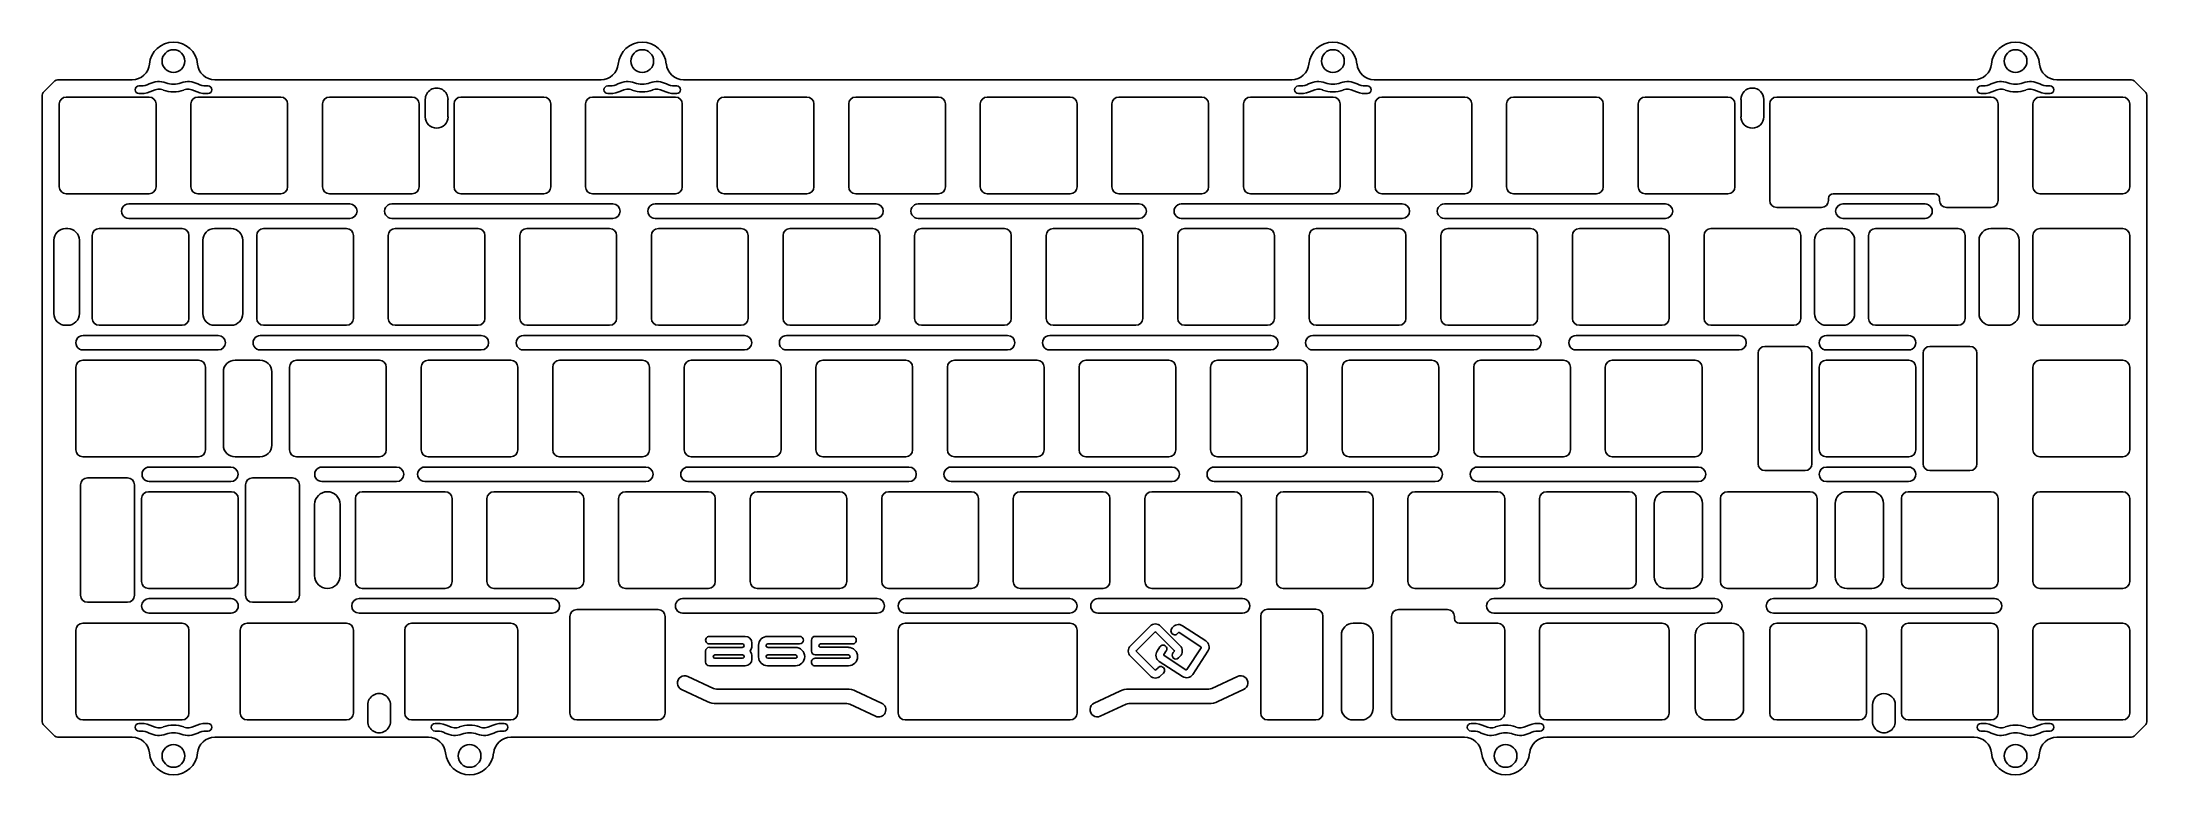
# Model space of a CAD drawing. Extents: x -152 to 152, y -53 to 53.
import ezdxf

# ---------------------------------------------------------------- set-up
doc = ezdxf.new("R2010")
doc.units = 0
doc.header["$MEASUREMENT"] = 0
doc.linetypes.add('solid', pattern=[0])
doc.layers.get('0').update_dxf_attribs({"color": 1, "linetype": 'solid'})

msp = doc.modelspace()

# ---------------------------------------------------------------- linework, layer by layer
at = {"color": 2, "linetype": 'solid'}
for p, q in [((-152.08, 45.89), (-150.67, 47.31)), ((-149.96, 47.6), (-139.32, 47.6)), ((-138.35, 46.7), (-138.04, 46.7)), ((-128.35, 46.7), (-128.66, 46.7)), ((-127.38, 47.6), (-71.45, 47.6)), ((-70.48, 46.7), (-70.16, 46.7)), ((-60.48, 46.7), (-60.79, 46.7)), ((-59.5, 47.6), (28.55, 47.6)), ((29.52, 46.7), (29.84, 46.7)), ((39.52, 46.7), (39.21, 46.7)), ((40.5, 47.6), (127.38, 47.6)), ((128.35, 46.7), (128.66, 46.7)), ((138.35, 46.7), (138.04, 46.7)), ((139.32, 47.6), (149.96, 47.6)), ((150.67, 47.31), (152.08, 45.89)), ((-152.38, 45.19), (-152.38, -45.19)), ((-149.88, 44.1), (-149.88, 32.1)), ((-148.88, 45.1), (-136.88, 45.1)), ((-138.04, 45.6), (-138.35, 45.6)), ((-135.88, 44.1), (-135.88, 32.1)), ((-130.83, 44.1), (-130.83, 32.1)), ((-129.83, 45.1), (-117.83, 45.1)), ((-128.66, 45.6), (-128.35, 45.6)), ((-116.83, 44.1), (-116.83, 32.1)), ((-111.78, 44.1), (-111.78, 32.1)), ((-110.78, 45.1), (-98.78, 45.1)), ((-97.78, 44.1), (-97.78, 32.1)), ((-96.9, 44.75), (-96.9, 42.25)), ((-93.61, 42.25), (-93.61, 44.75)), ((-92.73, 44.1), (-92.73, 32.1)), ((-91.73, 45.1), (-79.73, 45.1)), ((-78.73, 44.1), (-78.73, 32.1)), ((-73.68, 44.1), (-73.68, 32.1)), ((-72.68, 45.1), (-60.68, 45.1)), ((-70.16, 45.6), (-70.48, 45.6)), ((-60.79, 45.6), (-60.48, 45.6)), ((-59.68, 44.1), (-59.68, 32.1)), ((-54.63, 44.1), (-54.63, 32.1)), ((-53.63, 45.1), (-41.63, 45.1)), ((-40.63, 44.1), (-40.63, 32.1)), ((-35.58, 44.1), (-35.58, 32.1)), ((-34.58, 45.1), (-22.58, 45.1)), ((-21.58, 44.1), (-21.58, 32.1)), ((-16.53, 44.1), (-16.53, 32.1)), ((-15.53, 45.1), (-3.53, 45.1)), ((-2.53, 44.1), (-2.53, 32.1)), ((2.52, 44.1), (2.52, 32.1)), ((3.52, 45.1), (15.52, 45.1)), ((16.52, 44.1), (16.52, 32.1)), ((21.57, 44.1), (21.57, 32.1)), ((22.57, 45.1), (34.57, 45.1)), ((29.84, 45.6), (29.52, 45.6)), ((35.57, 44.1), (35.57, 32.1)), ((39.21, 45.6), (39.52, 45.6)), ((40.62, 44.1), (40.62, 32.1)), ((41.62, 45.1), (53.62, 45.1)), ((54.62, 44.1), (54.62, 32.1)), ((59.67, 44.1), (59.67, 32.1)), ((60.67, 45.1), (72.67, 45.1)), ((73.67, 44.1), (73.67, 32.1)), ((78.72, 44.1), (78.72, 32.1)), ((79.72, 45.1), (91.72, 45.1)), ((92.72, 44.1), (92.72, 32.1)), ((93.61, 44.75), (93.61, 42.25)), ((96.9, 42.25), (96.9, 44.75)), ((97.77, 44.1), (97.77, 30.1)), ((98.77, 45.1), (129.82, 45.1)), ((128.66, 45.6), (128.35, 45.6)), ((130.82, 44.1), (130.82, 30.1)), ((135.88, 44.1), (135.88, 32.1)), ((136.88, 45.1), (148.88, 45.1)), ((138.04, 45.6), (138.35, 45.6)), ((149.88, 44.1), (149.88, 32.1)), ((152.38, -45.19), (152.38, 45.19)), ((-148.88, 31.1), (-136.88, 31.1)), ((-129.83, 31.1), (-117.83, 31.1)), ((-110.78, 31.1), (-98.78, 31.1)), ((-91.73, 31.1), (-79.73, 31.1)), ((-72.68, 31.1), (-60.68, 31.1)), ((-53.63, 31.1), (-41.63, 31.1)), ((-34.58, 31.1), (-22.58, 31.1)), ((-15.53, 31.1), (-3.53, 31.1)), ((3.52, 31.1), (15.52, 31.1)), ((22.57, 31.1), (34.57, 31.1)), ((41.62, 31.1), (53.62, 31.1)), ((60.67, 31.1), (72.67, 31.1)), ((79.72, 31.1), (91.72, 31.1)), ((106.96, 31.1), (121.64, 31.1)), ((136.88, 31.1), (148.88, 31.1)), ((-139.83, 29.62), (-107.83, 29.62)), ((-139.83, 27.52), (-107.83, 27.52)), ((-101.73, 29.62), (-69.73, 29.62)), ((-101.73, 27.52), (-69.73, 27.52)), ((-63.63, 29.62), (-31.63, 29.62)), ((-63.63, 27.52), (-31.63, 27.52)), ((-25.53, 29.62), (6.47, 29.62)), ((-25.53, 27.52), (6.47, 27.52)), ((12.57, 29.62), (44.57, 29.62)), ((12.57, 27.52), (44.57, 27.52)), ((50.67, 29.62), (82.67, 29.62)), ((50.67, 27.52), (82.67, 27.52)), ((98.77, 29.1), (105.26, 29.1)), ((106.26, 30.4), (106.26, 30.1)), ((108.35, 29.62), (120.25, 29.62)), ((108.35, 27.52), (120.25, 27.52)), ((122.34, 30.4), (122.34, 30.1)), ((123.34, 29.1), (129.82, 29.1)), ((-148.97, 26.05), (-148.67, 26.05)), ((-145.11, 25.05), (-145.11, 13.05)), ((-144.11, 26.05), (-132.11, 26.05)), ((-131.11, 25.05), (-131.11, 13.05)), ((-127.41, 26.05), (-125.01, 26.05)), ((-121.3, 25.05), (-121.3, 13.05)), ((-120.3, 26.05), (-108.3, 26.05)), ((-107.3, 25.05), (-107.3, 13.05)), ((-102.25, 25.05), (-102.25, 13.05)), ((-101.25, 26.05), (-89.25, 26.05)), ((-88.25, 25.05), (-88.25, 13.05)), ((-83.2, 25.05), (-83.2, 13.05)), ((-82.2, 26.05), (-70.2, 26.05)), ((-69.2, 25.05), (-69.2, 13.05)), ((-64.15, 25.05), (-64.15, 13.05)), ((-63.15, 26.05), (-51.15, 26.05)), ((-50.15, 25.05), (-50.15, 13.05)), ((-45.1, 25.05), (-45.1, 13.05)), ((-44.1, 26.05), (-32.1, 26.05)), ((-31.1, 25.05), (-31.1, 13.05)), ((-26.05, 25.05), (-26.05, 13.05)), ((-25.05, 26.05), (-13.05, 26.05)), ((-12.05, 25.05), (-12.05, 13.05)), ((-7, 25.05), (-7, 13.05)), ((-6, 26.05), (6, 26.05)), ((7, 25.05), (7, 13.05)), ((12.05, 25.05), (12.05, 13.05)), ((13.05, 26.05), (25.05, 26.05)), ((26.05, 25.05), (26.05, 13.05)), ((31.1, 25.05), (31.1, 13.05)), ((32.1, 26.05), (44.1, 26.05)), ((45.1, 25.05), (45.1, 13.05)), ((50.15, 25.05), (50.15, 13.05)), ((51.15, 26.05), (63.15, 26.05)), ((64.15, 25.05), (64.15, 13.05)), ((69.2, 25.05), (69.2, 13.05)), ((70.2, 26.05), (82.2, 26.05)), ((83.2, 25.05), (83.2, 13.05)), ((88.25, 25.05), (88.25, 13.05)), ((89.25, 26.05), (101.25, 26.05)), ((102.25, 25.05), (102.25, 13.05)), ((105.96, 26.05), (108.36, 26.05)), ((112.06, 25.05), (112.06, 13.05)), ((113.06, 26.05), (125.06, 26.05)), ((126.06, 25.05), (126.06, 13.05)), ((129.77, 26.05), (132.17, 26.05)), ((135.88, 25.05), (135.88, 13.05)), ((136.88, 26.05), (148.88, 26.05)), ((149.88, 25.05), (149.88, 13.05)), ((-150.67, 13.75), (-150.67, 24.35)), ((-146.97, 24.35), (-146.97, 13.75)), ((-129.11, 13.75), (-129.11, 24.35)), ((-123.31, 24.35), (-123.31, 13.75)), ((104.26, 13.75), (104.26, 24.35)), ((110.06, 24.35), (110.06, 13.75)), ((128.07, 13.75), (128.07, 24.35)), ((133.87, 24.35), (133.87, 13.75)), ((-148.97, 12.05), (-148.67, 12.05)), ((-146.44, 10.57), (-126.88, 10.57)), ((-144.11, 12.05), (-132.11, 12.05)), ((-127.41, 12.05), (-125.01, 12.05)), ((-120.78, 10.57), (-88.78, 10.57)), ((-120.3, 12.05), (-108.3, 12.05)), ((-101.25, 12.05), (-89.25, 12.05)), ((-82.68, 10.57), (-50.68, 10.57)), ((-82.2, 12.05), (-70.2, 12.05)), ((-63.15, 12.05), (-51.15, 12.05)), ((-44.58, 10.57), (-12.58, 10.57)), ((-44.1, 12.05), (-32.1, 12.05)), ((-25.05, 12.05), (-13.05, 12.05)), ((-6.48, 10.57), (25.52, 10.57)), ((-6, 12.05), (6, 12.05)), ((13.05, 12.05), (25.05, 12.05)), ((31.62, 10.57), (63.62, 10.57)), ((32.1, 12.05), (44.1, 12.05)), ((51.15, 12.05), (63.15, 12.05)), ((69.72, 10.57), (93.32, 10.57)), ((70.2, 12.05), (82.2, 12.05)), ((89.25, 12.05), (101.25, 12.05)), ((108.36, 12.05), (105.96, 12.05)), ((105.97, 10.57), (117.87, 10.57)), ((113.06, 12.05), (125.06, 12.05)), ((132.17, 12.05), (129.77, 12.05)), ((136.88, 12.05), (148.88, 12.05)), ((-146.49, 7), (-129.73, 7)), ((-146.44, 8.47), (-126.88, 8.47)), ((-124.43, 7), (-120.83, 7)), ((-120.78, 8.47), (-88.78, 8.47)), ((-115.54, 7), (-103.54, 7)), ((-96.49, 7), (-84.49, 7)), ((-82.68, 8.47), (-50.68, 8.47)), ((-77.44, 7), (-65.44, 7)), ((-58.39, 7), (-46.39, 7)), ((-44.58, 8.47), (-12.58, 8.47)), ((-39.34, 7), (-27.34, 7)), ((-20.29, 7), (-8.29, 7)), ((-6.48, 8.47), (25.52, 8.47)), ((-1.24, 7), (10.76, 7)), ((17.81, 7), (29.81, 7)), ((31.62, 8.47), (63.62, 8.47)), ((36.86, 7), (48.86, 7)), ((55.91, 7), (67.91, 7)), ((69.72, 8.47), (93.32, 8.47)), ((74.96, 7), (86.96, 7)), ((96.08, 8), (96.08, -8)), ((97.08, 9), (102.88, 9)), ((103.88, 8), (103.88, -8)), ((105.92, 7), (117.92, 7)), ((105.97, 8.47), (117.87, 8.47)), ((119.96, 8), (119.96, -8)), ((120.96, 9), (126.76, 9)), ((127.76, 8), (127.76, -8)), ((136.88, 7), (148.88, 7)), ((-147.49, 6), (-147.49, -6)), ((-128.73, 6), (-128.73, -6)), ((-126.13, -5.3), (-126.13, 5.3)), ((-119.13, 5.3), (-119.13, -5.3)), ((-116.54, 6), (-116.54, -6)), ((-102.54, 6), (-102.54, -6)), ((-97.49, -6), (-97.49, 6)), ((-83.49, 6), (-83.49, -6)), ((-78.44, 6), (-78.44, -6)), ((-64.44, 6), (-64.44, -6)), ((-59.39, 6), (-59.39, -6)), ((-45.39, 6), (-45.39, -6)), ((-40.34, 6), (-40.34, -6)), ((-26.34, 6), (-26.34, -6)), ((-21.29, -6), (-21.29, 6)), ((-7.29, 6), (-7.29, -6)), ((-2.24, 6), (-2.24, -6)), ((11.76, 6), (11.76, -6)), ((16.81, 6), (16.81, -6)), ((30.81, 6), (30.81, -6)), ((35.86, 6), (35.86, -6)), ((49.86, 6), (49.86, -6)), ((54.91, 6), (54.91, -6)), ((68.91, 6), (68.91, -6)), ((73.96, -6), (73.96, 6)), ((87.96, 6), (87.96, -6)), ((104.92, 6), (104.92, -6)), ((118.92, 6), (118.92, -6)), ((135.88, 6), (135.88, -6)), ((149.88, 6), (149.88, -6)), ((-146.49, -7), (-129.73, -7)), ((-136.86, -8.48), (-125.06, -8.48)), ((-124.43, -7), (-120.83, -7)), ((-115.54, -7), (-103.54, -7)), ((-111.86, -8.48), (-101.06, -8.48)), ((-96.96, -8.48), (-64.96, -8.48)), ((-84.49, -7), (-96.49, -7)), ((-77.44, -7), (-65.44, -7)), ((-58.86, -8.48), (-26.86, -8.48)), ((-58.39, -7), (-46.39, -7)), ((-39.34, -7), (-27.34, -7)), ((-20.76, -8.48), (11.24, -8.48)), ((-8.29, -7), (-20.29, -7)), ((-1.24, -7), (10.76, -7)), ((17.34, -8.48), (49.34, -8.48)), ((17.81, -7), (29.81, -7)), ((36.86, -7), (48.86, -7)), ((55.44, -8.48), (87.44, -8.48)), ((55.91, -7), (67.91, -7)), ((86.96, -7), (74.96, -7)), ((97.08, -9), (102.88, -9)), ((105.92, -7), (117.92, -7)), ((105.97, -8.48), (117.87, -8.48)), ((120.96, -9), (126.76, -9)), ((136.88, -7), (148.88, -7)), ((-146.81, -11.05), (-146.81, -27.05)), ((-145.81, -10.05), (-140.01, -10.05)), ((-139.01, -11.05), (-139.01, -27.05)), ((-136.97, -12.05), (-124.97, -12.05)), ((-136.86, -10.58), (-125.06, -10.58)), ((-122.93, -11.05), (-122.93, -27.05)), ((-121.93, -10.05), (-116.13, -10.05)), ((-115.13, -11.05), (-115.13, -27.05)), ((-111.86, -10.58), (-101.06, -10.58)), ((-106.01, -12.05), (-94.01, -12.05)), ((-96.96, -10.58), (-64.96, -10.58)), ((-86.96, -12.05), (-74.96, -12.05)), ((-67.91, -12.05), (-55.91, -12.05)), ((-58.86, -10.58), (-26.86, -10.58)), ((-48.86, -12.05), (-36.86, -12.05)), ((-29.81, -12.05), (-17.81, -12.05)), ((-20.76, -10.58), (11.24, -10.58)), ((-10.76, -12.05), (1.24, -12.05)), ((8.29, -12.05), (20.29, -12.05)), ((17.34, -10.58), (49.34, -10.58)), ((27.34, -12.05), (39.34, -12.05)), ((46.39, -12.05), (58.39, -12.05)), ((55.44, -10.58), (87.44, -10.58)), ((65.44, -12.05), (77.44, -12.05)), ((82.73, -12.05), (86.33, -12.05)), ((91.63, -12.05), (103.63, -12.05)), ((105.97, -10.58), (117.87, -10.58)), ((108.93, -12.05), (112.53, -12.05)), ((117.82, -12.05), (129.82, -12.05)), ((136.88, -12.05), (148.88, -12.05)), ((-137.97, -13.05), (-137.97, -25.05)), ((-123.97, -13.05), (-123.97, -25.05)), ((-112.92, -24.2), (-112.92, -13.9)), ((-109.22, -13.9), (-109.22, -24.2)), ((-107.01, -13.05), (-107.01, -25.05)), ((-93.01, -13.05), (-93.01, -25.05)), ((-87.96, -13.05), (-87.96, -25.05)), ((-73.96, -13.05), (-73.96, -25.05)), ((-68.91, -13.05), (-68.91, -25.05)), ((-54.91, -13.05), (-54.91, -25.05)), ((-49.86, -13.05), (-49.86, -25.05)), ((-35.86, -13.05), (-35.86, -25.05)), ((-30.81, -13.05), (-30.81, -25.05)), ((-16.81, -13.05), (-16.81, -25.05)), ((-11.76, -13.05), (-11.76, -25.05)), ((2.24, -13.05), (2.24, -25.05)), ((7.29, -13.05), (7.29, -25.05)), ((21.29, -13.05), (21.29, -25.05)), ((26.34, -13.05), (26.34, -25.05)), ((40.34, -13.05), (40.34, -25.05)), ((45.39, -13.05), (45.39, -25.05)), ((59.39, -13.05), (59.39, -25.05)), ((64.44, -13.05), (64.44, -25.05)), ((78.44, -13.05), (78.44, -25.05)), ((81.03, -24.35), (81.03, -13.75)), ((88.03, -13.75), (88.03, -24.35)), ((90.63, -13.05), (90.63, -25.05)), ((104.63, -13.05), (104.63, -25.05)), ((107.23, -24.35), (107.23, -13.75)), ((114.23, -13.75), (114.23, -24.35)), ((116.82, -13.05), (116.82, -25.05)), ((130.82, -13.05), (130.82, -25.05)), ((135.88, -13.05), (135.88, -25.05)), ((149.88, -13.05), (149.88, -25.05)), ((-136.97, -26.05), (-124.97, -26.05)), ((-106.01, -26.05), (-94.01, -26.05)), ((-86.96, -26.05), (-74.96, -26.05)), ((-67.91, -26.05), (-55.91, -26.05)), ((-48.86, -26.05), (-36.86, -26.05)), ((-29.81, -26.05), (-17.81, -26.05)), ((-10.76, -26.05), (1.24, -26.05)), ((8.29, -26.05), (20.29, -26.05)), ((27.34, -26.05), (39.34, -26.05)), ((46.39, -26.05), (58.39, -26.05)), ((65.44, -26.05), (77.44, -26.05)), ((82.73, -26.05), (86.33, -26.05)), ((91.63, -26.05), (103.63, -26.05)), ((108.93, -26.05), (112.53, -26.05)), ((117.82, -26.05), (129.82, -26.05)), ((136.88, -26.05), (148.88, -26.05)), ((-145.81, -28.05), (-140.01, -28.05)), ((-136.92, -27.53), (-125.02, -27.53)), ((-136.92, -29.63), (-125.02, -29.63)), ((-121.93, -28.05), (-116.13, -28.05)), ((-106.49, -27.53), (-78.49, -27.53)), ((-106.49, -29.63), (-78.49, -29.63)), ((-75.97, -30.1), (-75.97, -44.1)), ((-74.97, -29.1), (-63.17, -29.1)), ((-62.17, -30.1), (-62.17, -44.1)), ((-59.63, -27.53), (-31.46, -27.53)), ((-59.63, -29.63), (-31.46, -29.63)), ((-27.38, -27.53), (-3.58, -27.53)), ((-27.38, -29.63), (-3.58, -29.63)), ((0.5, -27.53), (21.45, -27.53)), ((0.5, -29.63), (21.45, -29.63)), ((24.07, -30.06), (24.07, -44.1)), ((25.07, -29.06), (32.07, -29.06)), ((33.07, -30.06), (33.07, -44.1)), ((43.01, -30.1), (43.01, -44.1)), ((44.01, -29.1), (51.12, -29.1)), ((52.12, -30.1), (52.12, -30.4)), ((57.82, -27.53), (89.82, -27.53)), ((57.82, -29.63), (89.82, -29.63)), ((98.3, -27.53), (130.3, -27.53)), ((98.3, -29.63), (130.3, -29.63)), ((-147.49, -32.1), (-147.49, -44.1)), ((-146.49, -31.1), (-132.11, -31.1)), ((-131.11, -32.1), (-131.11, -44.1)), ((-123.68, -32.1), (-123.68, -44.1)), ((-122.68, -31.1), (-108.3, -31.1)), ((-107.3, -32.1), (-107.3, -44.1)), ((-99.87, -32.1), (-99.87, -44.1)), ((-98.87, -31.1), (-84.49, -31.1)), ((-83.49, -32.1), (-83.49, -44.1)), ((-55.75, -32.99), (-50.58, -32.99)), ((-47.35, -32.99), (-42.7, -32.99)), ((-40.44, -32.99), (-35.04, -32.99)), ((-28.43, -44.1), (-28.43, -32.1)), ((-27.43, -31.1), (-3.53, -31.1)), ((-2.53, -44.1), (-2.53, -32.1)), ((5.19, -34.36), (8.04, -31.52)), ((6.06, -35.04), (8.72, -32.39)), ((8.87, -32.39), (11.53, -35.04)), ((12.4, -34.36), (9.56, -31.52)), ((11.16, -31.91), (11.25, -31.76)), ((12.1, -32.47), (12.08, -32.51)), ((12.25, -32.44), (15.4, -34.49)), ((16.11, -33.64), (12.74, -31.45)), ((35.74, -43.4), (35.74, -32.8)), ((37.44, -31.1), (38.64, -31.1)), ((40.34, -32.8), (40.34, -43.4)), ((52.82, -31.1), (58.39, -31.1)), ((59.39, -32.1), (59.39, -44.1)), ((64.44, -32.1), (64.44, -44.1)), ((65.44, -31.1), (82.2, -31.1)), ((83.2, -32.1), (83.2, -44.1)), ((86.99, -43.4), (86.99, -32.8)), ((88.69, -31.1), (92.29, -31.1)), ((93.99, -32.8), (93.99, -43.4)), ((97.77, -32.1), (97.77, -44.1)), ((98.77, -31.1), (110.77, -31.1)), ((111.77, -32.1), (111.77, -44.1)), ((116.82, -32.1), (116.82, -44.1)), ((117.82, -31.1), (129.82, -31.1)), ((130.82, -32.1), (130.82, -44.1)), ((135.88, -32.1), (135.88, -44.1)), ((136.88, -31.1), (148.88, -31.1)), ((149.88, -32.1), (149.88, -44.1)), ((-56.3, -36.71), (-56.3, -35.12)), ((-55.75, -34.09), (-50.96, -34.09)), ((-55.75, -34.58), (-50.96, -34.58)), ((-54.96, -35.67), (-50.96, -35.67)), ((-50.96, -36.16), (-54.96, -36.16)), ((-49.61, -34.39), (-49.61, -33.96)), ((-49.61, -36.29), (-49.61, -35.86)), ((-48.65, -34.28), (-48.65, -35.97)), ((-47.31, -34.09), (-42.7, -34.09)), ((-47.31, -34.58), (-43.3, -34.58)), ((-47.31, -35.67), (-43.3, -35.67)), ((-43.3, -36.16), (-47.31, -36.16)), ((-40.99, -33.54), (-40.99, -35.12)), ((-40.44, -35.67), (-35.64, -35.67)), ((-35.64, -36.16), (-40.44, -36.16)), ((-39.65, -34.09), (-35.04, -34.09)), ((-39.65, -34.57), (-35.64, -34.57)), ((5.19, -35.88), (8.04, -38.72)), ((8.72, -37.85), (6.06, -35.19)), ((9.47, -34.51), (9.06, -35.14)), ((10.06, -35.63), (10.39, -35.11)), ((13.24, -37.82), (10.09, -35.77)), ((11.53, -35.19), (11.4, -35.33)), ((12.17, -36.11), (12.4, -35.88)), ((13.39, -37.79), (15.43, -34.64)), ((14.24, -38.5), (16.43, -35.12)), ((-55.17, -40.53), (-58.9, -38.79)), ((-50.58, -37.26), (-55.75, -37.26)), ((-43.3, -37.26), (-47.35, -37.26)), ((-35.64, -37.26), (-40.44, -37.26)), ((9.2, -37.53), (8.87, -37.85)), ((9.38, -36.62), (12.75, -38.81)), ((9.56, -38.72), (9.98, -38.3)), ((16.97, -40.53), (20.7, -38.79)), ((-56.06, -42.43), (-59.79, -40.7)), ((-54.75, -40.63), (-35.86, -40.63)), ((-34.55, -40.92), (-30.82, -42.65)), ((3.68, -40.92), (-0.05, -42.65)), ((16.55, -40.63), (4.99, -40.63)), ((17.86, -42.43), (21.59, -40.7)), ((-146.49, -45.1), (-132.11, -45.1)), ((-138.04, -45.6), (-138.35, -45.6)), ((-128.66, -45.6), (-128.35, -45.6)), ((-122.68, -45.1), (-108.3, -45.1)), ((-105.23, -42.92), (-105.23, -45.3)), ((-101.93, -45.3), (-101.93, -42.92)), ((-98.87, -45.1), (-84.49, -45.1)), ((-95.16, -45.6), (-95.48, -45.6)), ((-85.79, -45.6), (-85.48, -45.6)), ((-74.97, -45.1), (-63.17, -45.1)), ((-54.75, -42.73), (-35.86, -42.73)), ((-35.44, -42.82), (-31.71, -44.56)), ((-27.43, -45.1), (-3.53, -45.1)), ((4.57, -42.82), (0.84, -44.56)), ((16.55, -42.73), (4.99, -42.73)), ((25.07, -45.1), (32.07, -45.1)), ((37.44, -45.1), (38.64, -45.1)), ((44.01, -45.1), (58.39, -45.1)), ((54.84, -45.6), (54.52, -45.6)), ((64.21, -45.6), (64.52, -45.6)), ((65.44, -45.1), (82.2, -45.1)), ((88.69, -45.1), (92.29, -45.1)), ((98.77, -45.1), (110.77, -45.1)), ((112.65, -42.92), (112.65, -45.3)), ((115.95, -45.3), (115.95, -42.92)), ((117.82, -45.1), (129.82, -45.1)), ((128.66, -45.6), (128.35, -45.6)), ((136.88, -45.1), (148.88, -45.1)), ((138.04, -45.6), (138.35, -45.6)), ((-152.08, -45.89), (-150.67, -47.31)), ((-139.32, -47.6), (-149.96, -47.6)), ((-138.35, -46.7), (-138.04, -46.7)), ((-128.35, -46.7), (-128.66, -46.7)), ((-96.45, -47.6), (-127.38, -47.6)), ((-95.48, -46.7), (-95.16, -46.7)), ((-85.48, -46.7), (-85.79, -46.7)), ((-84.5, -47.6), (53.55, -47.6)), ((54.52, -46.7), (54.84, -46.7)), ((64.52, -46.7), (64.21, -46.7)), ((127.38, -47.6), (65.5, -47.6)), ((128.35, -46.7), (128.66, -46.7)), ((138.35, -46.7), (138.04, -46.7)), ((149.96, -47.6), (139.32, -47.6)), ((150.67, -47.31), (152.08, -45.89))]:
    msp.add_line(p, q, dxfattribs=at)
for centre, radius, start, end in [((-133.35, 49.55), 3.5, 5.2595, 174.7405), ((-133.35, 50.3), 1.65, 0, 180), ((-65.48, 49.55), 3.5, 5.2595, 174.7405), ((-65.48, 50.3), 1.65, 0, 180), ((34.52, 49.55), 3.5, 5.2595, 174.7405), ((34.52, 50.3), 1.65, 0, 180), ((133.35, 49.55), 3.5, 5.2595, 174.7405), ((133.35, 50.3), 1.65, 0, 180), ((-139.32, 50.1), 2.5, 270, 354.7405), ((-133.35, 50.3), 1.65, 180, 360), ((-127.38, 50.1), 2.5, 185.2595, 270), ((-71.45, 50.1), 2.5, 270, 354.7405), ((-65.48, 50.3), 1.65, 180, 360), ((-59.5, 50.1), 2.5, 185.2595, 270), ((28.55, 50.1), 2.5, 270, 354.7405), ((34.52, 50.3), 1.65, 180, 360), ((40.5, 50.1), 2.5, 185.2595, 270), ((127.38, 50.1), 2.5, 270, 354.7405), ((133.35, 50.3), 1.65, -180, 0), ((139.32, 50.1), 2.5, 185.2595, 270), ((-151.38, 45.19), 1, 135, 180), ((-149.96, 46.6), 1, 90, 135), ((-138.35, 46.15), 0.55, 90, 269.9046), ((-138.04, 49.2), 2.5, 270, 297.6161), ((-138.04, 49.2), 3.6, 270, 297.6161), ((-135.49, 44.33), 3, 70.0086, 117.6161), ((-135.49, 44.33), 1.9, 70.0086, 117.6161), ((-133.35, 50.2), 4.35, 250.0086, 270), ((-133.35, 50.2), 3.25, 250.0086, 270), ((-133.35, 50.2), 3.25, 270, 289.9914), ((-133.35, 50.2), 4.35, 270, 289.9914), ((-131.21, 44.33), 3, 62.3839, 109.9914), ((-131.21, 44.33), 1.9, 62.3839, 109.9914), ((-128.66, 49.2), 3.6, 242.3839, 270), ((-128.66, 49.2), 2.5, 242.3839, 270), ((-128.35, 46.15), 0.55, -89.9046, 90), ((-95.25, 44.75), 1.65, 359.9146, 540.1045), ((-70.48, 46.15), 0.55, 90, 269.9046), ((-70.16, 49.2), 2.5, 270, 297.6161), ((-70.16, 49.2), 3.6, 270, 297.6161), ((-67.61, 44.33), 3, 70.0086, 117.6161), ((-67.61, 44.33), 1.9, 70.0086, 117.6161), ((-65.48, 50.2), 4.35, 250.0086, 270), ((-65.48, 50.2), 3.25, 250.0086, 270), ((-65.48, 50.2), 3.25, 270, 289.9914), ((-65.48, 50.2), 4.35, 270, 289.9914), ((-63.34, 44.33), 3, 62.3839, 109.9914), ((-63.34, 44.33), 1.9, 62.3839, 109.9914), ((-60.79, 49.2), 3.6, 242.3839, 270), ((-60.79, 49.2), 2.5, 242.3839, 270), ((-60.48, 46.15), 0.55, -89.9046, 90), ((29.52, 46.15), 0.55, 90, 269.9046), ((29.84, 49.2), 2.5, 270, 297.6161), ((29.84, 49.2), 3.6, 270, 297.6161), ((32.39, 44.33), 3, 70.0086, 117.6161), ((32.39, 44.33), 1.9, 70.0086, 117.6161), ((34.52, 50.2), 4.35, 250.0086, 270), ((34.52, 50.2), 3.25, 250.0086, 270), ((34.52, 50.2), 3.25, 270, 289.9914), ((34.52, 50.2), 4.35, 270, 289.9914), ((36.66, 44.33), 3, 62.3839, 109.9914), ((36.66, 44.33), 1.9, 62.3839, 109.9914), ((39.21, 49.2), 3.6, 242.3839, 270), ((39.21, 49.2), 2.5, 242.3839, 270), ((39.52, 46.15), 0.55, -89.9046, 90), ((95.25, 44.75), 1.65, 0.1045, 180.0854), ((128.35, 46.15), 0.55, 90, 269.9046), ((128.66, 49.2), 2.5, 270, 297.6161), ((128.66, 49.2), 3.6, 270, 297.6161), ((131.21, 44.33), 3, 70.0086, 117.6161), ((131.21, 44.33), 1.9, 70.0086, 117.6161), ((133.35, 50.2), 4.35, 250.0086, 270), ((133.35, 50.2), 3.25, 250.0086, 270), ((133.35, 50.2), 3.25, 270, 289.9914), ((133.35, 50.2), 4.35, 270, 289.9914), ((135.49, 44.33), 3, 62.3839, 109.9914), ((135.49, 44.33), 1.9, 62.3839, 109.9914), ((138.04, 49.2), 3.6, 242.3839, 270), ((138.04, 49.2), 2.5, 242.3839, 270), ((138.35, 46.15), 0.55, -89.9046, 90), ((149.96, 46.6), 1, 45, 90), ((151.38, 45.19), 1, 360, 405), ((-148.88, 44.1), 1, 90, 180), ((-136.88, 44.1), 1, 360, 450), ((-129.83, 44.1), 1, 90, 180), ((-117.83, 44.1), 1, 0, 90), ((-110.78, 44.1), 1, 90, 180), ((-98.78, 44.1), 1, 0, 90), ((-91.73, 44.1), 1, 90, 180), ((-79.73, 44.1), 1, 0, 90), ((-72.68, 44.1), 1, 90, 180), ((-60.68, 44.1), 1, 0, 90), ((-53.63, 44.1), 1, 90, 180), ((-41.63, 44.1), 1, 0, 90), ((-34.58, 44.1), 1, 90, 180), ((-22.58, 44.1), 1, 0, 90), ((-15.53, 44.1), 1, 90, 180), ((-3.53, 44.1), 1, 0, 90), ((3.52, 44.1), 1, 90, 180), ((15.52, 44.1), 1, 0, 90), ((22.57, 44.1), 1, 90, 180), ((34.57, 44.1), 1, 0, 90), ((41.62, 44.1), 1, 90, 180), ((53.62, 44.1), 1, 0, 90), ((60.67, 44.1), 1, 90, 180), ((72.67, 44.1), 1, 0, 90), ((79.72, 44.1), 1, 90, 180), ((91.72, 44.1), 1, 0, 90), ((98.77, 44.1), 1, 90, 180), ((129.82, 44.1), 1, 0, 90), ((136.88, 44.1), 1, 90, 180), ((148.88, 44.1), 1, 0, 90), ((-95.25, 42.25), 1.65, 180.1045, 359.9146), ((95.25, 42.25), 1.65, 180.0854, 359.8955), ((-148.88, 32.1), 1, 180, 270), ((-136.88, 32.1), 1, 270, 360), ((-129.83, 32.1), 1, 180, 270), ((-117.83, 32.1), 1, 270, 360), ((-110.78, 32.1), 1, 180, 270), ((-98.78, 32.1), 1, 270, 360), ((-91.73, 32.1), 1, 180, 270), ((-79.73, 32.1), 1, 270, 360), ((-72.68, 32.1), 1, 180, 270), ((-60.68, 32.1), 1, 270, 360), ((-53.63, 32.1), 1, 180, 270), ((-41.63, 32.1), 1, 270, 360), ((-34.58, 32.1), 1, 180, 270), ((-22.58, 32.1), 1, 270, 360), ((-15.53, 32.1), 1, 180, 270), ((-3.53, 32.1), 1, 270, 360), ((3.52, 32.1), 1, 180, 270), ((15.52, 32.1), 1, 270, 360), ((22.57, 32.1), 1, 180, 270), ((34.57, 32.1), 1, 270, 360), ((41.62, 32.1), 1, 180, 270), ((53.62, 32.1), 1, 270, 360), ((60.67, 32.1), 1, 180, 270), ((72.67, 32.1), 1, 270, 360), ((79.72, 32.1), 1, 180, 270), ((91.72, 32.1), 1, 270, 360), ((106.96, 30.4), 0.7, 90, 180), ((121.64, 30.4), 0.7, 0, 90), ((136.88, 32.1), 1, 180, 270), ((148.88, 32.1), 1, 270, 360), ((-139.83, 28.57), 1.05, 89.9982, 270.0018), ((-107.83, 28.57), 1.05, -90, 90), ((-101.73, 28.57), 1.05, 89.9982, 270.0018), ((-69.73, 28.57), 1.05, -90, 90), ((-63.63, 28.57), 1.05, 89.9982, 270.0018), ((-31.63, 28.57), 1.05, -90, 90), ((-25.53, 28.57), 1.05, 89.9982, 270.0018), ((6.47, 28.57), 1.05, -90, 90), ((12.57, 28.57), 1.05, 89.9982, 270.0018), ((44.57, 28.57), 1.05, -90, 90), ((50.67, 28.57), 1.05, 89.9982, 270.0018), ((82.67, 28.57), 1.05, -90, 90), ((98.77, 30.1), 1, 180, 270), ((105.26, 30.1), 1, 270, 360), ((108.35, 28.57), 1.05, 90, 270), ((120.25, 28.57), 1.05, 269.9967, 450.0033), ((123.34, 30.1), 1, 180, 270), ((129.82, 30.1), 1, 270, 360), ((-148.97, 24.35), 1.7, 90, 180), ((-148.67, 24.35), 1.7, 0, 90), ((-144.11, 25.05), 1, 90, 180), ((-132.11, 25.05), 1, 0, 90), ((-127.41, 24.35), 1.7, 90, 180), ((-125.01, 24.35), 1.7, 360, 450), ((-120.3, 25.05), 1, 90, 180), ((-108.3, 25.05), 1, 0, 90), ((-101.25, 25.05), 1, 90, 180), ((-89.25, 25.05), 1, 0, 90), ((-82.2, 25.05), 1, 90, 180), ((-70.2, 25.05), 1, 0, 90), ((-63.15, 25.05), 1, 90, 180), ((-51.15, 25.05), 1, 0, 90), ((-44.1, 25.05), 1, 90, 180), ((-32.1, 25.05), 1, 0, 90), ((-25.05, 25.05), 1, 90, 180), ((-13.05, 25.05), 1, 0, 90), ((-6, 25.05), 1, 90, 180), ((6, 25.05), 1, 0, 90), ((13.05, 25.05), 1, 90, 180), ((25.05, 25.05), 1, 0, 90), ((32.1, 25.05), 1, 90, 180), ((44.1, 25.05), 1, 0, 90), ((51.15, 25.05), 1, 90, 180), ((63.15, 25.05), 1, 0, 90), ((70.2, 25.05), 1, 90, 180), ((82.2, 25.05), 1, 0, 90), ((89.25, 25.05), 1, 90, 180), ((101.25, 25.05), 1, 0, 90), ((105.96, 24.35), 1.7, 90, 180), ((108.36, 24.35), 1.7, 0, 90), ((113.06, 25.05), 1, 90, 180), ((125.06, 25.05), 1, 0, 90), ((129.77, 24.35), 1.7, 90, 180), ((132.17, 24.35), 1.7, 0, 90), ((136.88, 25.05), 1, 90, 180), ((148.88, 25.05), 1, 0, 90), ((-148.97, 13.75), 1.7, 180, 270), ((-148.67, 13.75), 1.7, 270, 360), ((-144.11, 13.05), 1, 180, 270), ((-132.11, 13.05), 1, 270, 360), ((-127.41, 13.75), 1.7, 180, 270), ((-125.01, 13.75), 1.7, 270, 360), ((-120.3, 13.05), 1, 180, 270), ((-108.3, 13.05), 1, 270, 360), ((-101.25, 13.05), 1, 180, 270), ((-89.25, 13.05), 1, 270, 360), ((-82.2, 13.05), 1, 180, 270), ((-70.2, 13.05), 1, 270, 360), ((-63.15, 13.05), 1, 180, 270), ((-51.15, 13.05), 1, 270, 360), ((-44.1, 13.05), 1, 180, 270), ((-32.1, 13.05), 1, 270, 360), ((-25.05, 13.05), 1, 180, 270), ((-13.05, 13.05), 1, 270, 360), ((-6, 13.05), 1, 180, 270), ((6, 13.05), 1, 270, 360), ((13.05, 13.05), 1, 180, 270), ((25.05, 13.05), 1, 270, 360), ((32.1, 13.05), 1, 180, 270), ((44.1, 13.05), 1, 270, 360), ((51.15, 13.05), 1, 180, 270), ((63.15, 13.05), 1, 270, 360), ((70.2, 13.05), 1, 180, 270), ((82.2, 13.05), 1, 270, 360), ((89.25, 13.05), 1, 180, 270), ((101.25, 13.05), 1, 270, 360), ((105.96, 13.75), 1.7, 180, 270), ((108.36, 13.75), 1.7, 270, 360), ((113.06, 13.05), 1, 180, 270), ((125.06, 13.05), 1, 270, 360), ((129.77, 13.75), 1.7, 180, 270), ((132.17, 13.75), 1.7, 270, 360), ((136.88, 13.05), 1, 180, 270), ((148.88, 13.05), 1, 270, 360), ((-146.44, 9.52), 1.05, 89.9994, 270.0006), ((-126.88, 9.52), 1.05, -90, 90), ((-120.78, 9.52), 1.05, 89.9982, 270.0018), ((-88.78, 9.52), 1.05, -90, 90), ((-82.68, 9.52), 1.05, 89.9982, 270.0018), ((-50.68, 9.52), 1.05, -90, 90), ((-44.58, 9.52), 1.05, 89.9982, 270.0018), ((-12.58, 9.52), 1.05, -90, 90), ((-6.48, 9.52), 1.05, 89.9982, 270.0018), ((25.52, 9.52), 1.05, -90, 90), ((31.62, 9.52), 1.05, 89.9982, 270.0018), ((63.62, 9.52), 1.05, -90, 90), ((69.72, 9.52), 1.05, 89.9982, 270.0018), ((93.32, 9.52), 1.05, -90, 90), ((105.97, 9.52), 1.05, 89.9982, 270.0018), ((117.87, 9.52), 1.05, -90.0034, 90.0034), ((-146.49, 6), 1, 90, 180), ((-129.73, 6), 1, 0, 90), ((-124.43, 5.3), 1.7, 90, 180), ((-120.83, 5.3), 1.7, 0, 90), ((-115.54, 6), 1, 90, 180), ((-103.54, 6), 1, 0, 90), ((-96.49, 6), 1, 90, 180), ((-84.49, 6), 1, 360, 450), ((-77.44, 6), 1, 90, 180), ((-65.44, 6), 1, 0, 90), ((-58.39, 6), 1, 90, 180), ((-46.39, 6), 1, 0, 90), ((-39.34, 6), 1, 90, 180), ((-27.34, 6), 1, 0, 90), ((-20.29, 6), 1, 90, 180), ((-8.29, 6), 1, 360, 450), ((-1.24, 6), 1, 90, 180), ((10.76, 6), 1, 0, 90), ((17.81, 6), 1, 90, 180), ((29.81, 6), 1, 0, 90), ((36.86, 6), 1, 90, 180), ((48.86, 6), 1, 0, 90), ((55.91, 6), 1, 90, 180), ((67.91, 6), 1, 0, 90), ((74.96, 6), 1, 90, 180), ((86.96, 6), 1, 360, 450), ((97.08, 8), 1, 90, 180), ((102.88, 8), 1, 0, 90), ((105.92, 6), 1, 90, 180), ((117.92, 6), 1, 0, 90), ((120.96, 8), 1, 90, 180), ((126.76, 8), 1, 0, 90), ((136.88, 6), 1, 90, 180), ((148.88, 6), 1, 0, 90), ((-146.49, -6), 1, 180, 270), ((-129.73, -6), 1, 270, 360), ((-124.43, -5.3), 1.7, 180, 270), ((-120.83, -5.3), 1.7, 270, 360), ((-115.54, -6), 1, 180, 270), ((-103.54, -6), 1, 270, 360), ((-96.49, -6), 1, 180, 270), ((-84.49, -6), 1, 270, 360), ((-77.44, -6), 1, 180, 270), ((-65.44, -6), 1, 270, 360), ((-58.39, -6), 1, 180, 270), ((-46.39, -6), 1, 270, 360), ((-39.34, -6), 1, 180, 270), ((-27.34, -6), 1, 270, 360), ((-20.29, -6), 1, 180, 270), ((-8.29, -6), 1, 270, 360), ((-1.24, -6), 1, 180, 270), ((10.76, -6), 1, 270, 360), ((17.81, -6), 1, 180, 270), ((29.81, -6), 1, 270, 360), ((36.86, -6), 1, 180, 270), ((48.86, -6), 1, 270, 360), ((55.91, -6), 1, 180, 270), ((67.91, -6), 1, 270, 360), ((74.96, -6), 1, 180, 270), ((86.96, -6), 1, 270, 360), ((105.92, -6), 1, 180, 270), ((117.92, -6), 1, 270, 360), ((136.88, -6), 1, 180, 270), ((148.88, -6), 1, 270, 360), ((-136.86, -9.53), 1.05, 89.9982, 270.0018), ((-125.06, -9.53), 1.05, -90, 90), ((-111.86, -9.53), 1.05, 89.9982, 270.0018), ((-101.06, -9.53), 1.05, -90, 90), ((-96.96, -9.53), 1.05, 89.9982, 270.0018), ((-64.96, -9.53), 1.05, -90, 90), ((-58.86, -9.53), 1.05, 89.9982, 270.0018), ((-26.86, -9.53), 1.05, -90, 90), ((-20.76, -9.53), 1.05, 89.9982, 270.0018), ((11.24, -9.53), 1.05, -90, 90), ((17.34, -9.53), 1.05, 89.9982, 270.0018), ((49.34, -9.53), 1.05, -90, 90), ((55.44, -9.53), 1.05, 89.9982, 270.0018), ((87.44, -9.53), 1.05, -90, 90), ((97.08, -8), 1, 180, 270), ((102.88, -8), 1, 270, 360), ((105.97, -9.53), 1.05, 90, 270), ((117.87, -9.53), 1.05, 269.9967, 450.0033), ((120.96, -8), 1, 180, 270), ((126.76, -8), 1, 270, 360), ((-145.81, -11.05), 1, 90, 180), ((-140.01, -11.05), 1, 360, 450), ((-136.97, -13.05), 1, 90, 180), ((-124.97, -13.05), 1, 0, 90), ((-121.93, -11.05), 1, 90, 180), ((-116.13, -11.05), 1, 360, 450), ((-111.07, -13.9), 1.85, 0, 180), ((-106.01, -13.05), 1, 90, 180), ((-94.01, -13.05), 1, 0, 90), ((-86.96, -13.05), 1, 90, 180), ((-74.96, -13.05), 1, 0, 90), ((-67.91, -13.05), 1, 90, 180), ((-55.91, -13.05), 1, 0, 90), ((-48.86, -13.05), 1, 90, 180), ((-36.86, -13.05), 1, 0, 90), ((-29.81, -13.05), 1, 90, 180), ((-17.81, -13.05), 1, 0, 90), ((-10.76, -13.05), 1, 90, 180), ((1.24, -13.05), 1, 0, 90), ((8.29, -13.05), 1, 90, 180), ((20.29, -13.05), 1, 0, 90), ((27.34, -13.05), 1, 90, 180), ((39.34, -13.05), 1, 0, 90), ((46.39, -13.05), 1, 90, 180), ((58.39, -13.05), 1, 0, 90), ((65.44, -13.05), 1, 90, 180), ((77.44, -13.05), 1, 0, 90), ((82.73, -13.75), 1.7, 90, 180), ((86.33, -13.75), 1.7, 360, 450), ((91.63, -13.05), 1, 90, 180), ((103.63, -13.05), 1, 0, 90), ((108.93, -13.75), 1.7, 90, 180), ((112.53, -13.75), 1.7, 360, 450), ((117.82, -13.05), 1, 90, 180), ((129.82, -13.05), 1, 0, 90), ((136.88, -13.05), 1, 90, 180), ((148.88, -13.05), 1, 0, 90), ((-111.07, -24.2), 1.85, -180, 0), ((82.73, -24.35), 1.7, 180, 270), ((86.33, -24.35), 1.7, 270, 360), ((108.93, -24.35), 1.7, 180, 270), ((112.53, -24.35), 1.7, 270, 360), ((-145.81, -27.05), 1, 180, 270), ((-140.01, -27.05), 1, 270, 360), ((-136.97, -25.05), 1, 180, 270), ((-124.97, -25.05), 1, 270, 360), ((-121.93, -27.05), 1, 180, 270), ((-116.13, -27.05), 1, 270, 360), ((-106.01, -25.05), 1, 180, 270), ((-94.01, -25.05), 1, 270, 360), ((-86.96, -25.05), 1, 180, 270), ((-74.96, -25.05), 1, 270, 360), ((-67.91, -25.05), 1, 180, 270), ((-55.91, -25.05), 1, 270, 360), ((-48.86, -25.05), 1, 180, 270), ((-36.86, -25.05), 1, 270, 360), ((-29.81, -25.05), 1, 180, 270), ((-17.81, -25.05), 1, 270, 360), ((-10.76, -25.05), 1, 180, 270), ((1.24, -25.05), 1, 270, 360), ((8.29, -25.05), 1, 180, 270), ((20.29, -25.05), 1, 270, 360), ((27.34, -25.05), 1, 180, 270), ((39.34, -25.05), 1, 270, 360), ((46.39, -25.05), 1, 180, 270), ((58.39, -25.05), 1, 270, 360), ((65.44, -25.05), 1, 180, 270), ((77.44, -25.05), 1, 270, 360), ((91.63, -25.05), 1, 180, 270), ((103.63, -25.05), 1, 270, 360), ((117.82, -25.05), 1, 180, 270), ((129.82, -25.05), 1, 270, 360), ((136.88, -25.05), 1, 180, 270), ((148.88, -25.05), 1, 270, 360), ((-136.92, -28.58), 1.05, 90, 270), ((-125.02, -28.58), 1.05, 269.9967, 450.0033), ((-106.49, -28.58), 1.05, 90.0018, 270.0018), ((-78.49, -28.58), 1.05, -90, 90), ((-74.97, -30.1), 1, 90, 180), ((-63.17, -30.1), 1, 360, 450), ((-59.63, -28.58), 1.05, 89.9982, 270.0018), ((-31.46, -28.58), 1.05, -90, 90), ((-27.38, -28.58), 1.05, 89.9982, 270.0018), ((-3.58, -28.58), 1.05, -90, 90), ((0.5, -28.58), 1.05, 89.9309, 270), ((21.45, -28.58), 1.05, -90, 90.0691), ((25.07, -30.06), 1, 90, 180), ((32.07, -30.06), 1, 0, 90), ((44.01, -30.1), 1, 90, 180), ((51.12, -30.1), 1, 0, 90), ((52.82, -30.4), 0.7, 180, 270), ((57.82, -28.58), 1.05, 89.9982, 270.0018), ((89.82, -28.58), 1.05, -90, 90), ((98.3, -28.58), 1.05, 90, 270), ((130.3, -28.58), 1.05, 269.9967, 450.0033), ((-146.49, -32.1), 1, 90, 180), ((-132.11, -32.1), 1, 0, 90), ((-122.68, -32.1), 1, 90, 180), ((-108.3, -32.1), 1, 0, 90), ((-98.87, -32.1), 1, 90, 180), ((-84.49, -32.1), 1, 0, 90), ((-55.75, -33.54), 0.55, 89.9992, 270.0008), ((-50.58, -33.96), 0.971, 0, 90), ((-47.35, -34.28), 1.29, 90, 180), ((-42.7, -33.54), 0.55, -89.9993, 90.0007), ((-40.44, -33.54), 0.55, 90, 180), ((-35.04, -33.54), 0.55, -90.0001, 90.0001), ((-27.43, -32.1), 1, 90, 180), ((-3.53, -32.1), 1, 0, 90), ((8.8, -32.27), 1.07, 45, 135), ((8.8, -32.46), 0.105, 45, 135), ((11.62, -32.21), 0.55, 146.9999, 327.0001), ((12.15, -32.35), 1.07, 57, 147), ((12.19, -32.53), 0.105, 57, 147), ((37.44, -32.8), 1.7, 90, 180), ((38.64, -32.8), 1.7, 0, 90), ((58.39, -32.1), 1, 0, 90), ((65.44, -32.1), 1, 90, 180), ((82.2, -32.1), 1, 0, 90), ((88.69, -32.8), 1.7, 90, 180), ((92.29, -32.8), 1.7, 360, 450), ((98.77, -32.1), 1, 90, 180), ((110.77, -32.1), 1, 0, 90), ((117.82, -32.1), 1, 90, 180), ((129.82, -32.1), 1, 0, 90), ((136.88, -32.1), 1, 90, 180), ((148.88, -32.1), 1, 0, 90), ((-55.75, -35.12), 0.55, 90, 180), ((-54.96, -35.92), 0.243, 90, 270), ((-50.96, -34.33), 0.243, -90.0064, 90.0064), ((-50.96, -35.92), 0.243, 270, 450), ((-50.58, -36.29), 0.971, 270, 360), ((-49.68, -35.12), 0.194, 141.0576, 218.9424), ((-50.58, -34.39), 0.971, 321.0576, 360), ((-50.58, -35.86), 0.971, 0, 38.9424), ((-47.35, -35.97), 1.29, 180, 270), ((-47.31, -34.33), 0.243, 89.9994, 270.0006), ((-47.31, -35.92), 0.243, 90.0001, 270.0001), ((-43.3, -35.92), 1.34, -90, 90), ((-43.3, -35.92), 0.243, 269.9978, 450.0022), ((-40.44, -35.12), 0.55, 180, 270), ((-40.44, -36.71), 0.55, 89.9998, 270.0002), ((-39.65, -34.33), 0.243, 89.9994, 270.0006), ((-35.64, -35.92), 1.34, -90, 90), ((-35.64, -35.92), 0.243, -90.0218, 90.0218), ((5.95, -35.12), 1.07, 135, 225), ((6.14, -35.12), 0.105, 135, 225), ((9.96, -35.72), 1.07, 147, 237), ((9.93, -34.81), 0.55, -33.0036, 147.0036), ((10.14, -35.68), 0.105, 147, 237), ((11.78, -35.72), 0.55, 135.0007, 314.9994), ((11.46, -35.12), 0.105, 315.0001, 405), ((11.64, -35.12), 1.07, 315, 405), ((15.35, -34.58), 0.105, 327, 417), ((15.53, -34.54), 1.07, 327, 417), ((-59.34, -39.74), 1.05, 64.9999, 245.0001), ((-55.75, -36.71), 0.55, 180, 270), ((8.8, -37.96), 1.07, 225, 315), ((8.8, -37.78), 0.105, 225, 315), ((9.59, -37.91), 0.55, -45.0001, 135.0001), ((13.34, -37.91), 1.07, 237, 327), ((13.3, -37.73), 0.105, 237, 327), ((21.15, -39.74), 1.05, -65.0001, 115.0001), ((-103.58, -42.92), 1.65, 359.9449, 540), ((-54.75, -39.63), 3.1, 245, 270), ((-54.75, -39.63), 1, 245, 270), ((-35.86, -43.73), 3.1, 65, 90), ((-31.26, -43.61), 1.05, 245, 425), ((0.4, -43.61), 1.05, 115, 295), ((4.99, -43.73), 3.1, 90, 115), ((16.55, -39.63), 1, 270, 295), ((16.55, -39.63), 3.1, 270, 295), ((114.3, -42.92), 1.65, 360, 539.9449), ((-151.38, -45.19), 1, 180, 225), ((-146.49, -44.1), 1, 180, 270), ((-138.35, -46.15), 0.55, 90.0954, 270), ((-138.04, -49.2), 3.6, 62.3839, 90), ((-132.11, -44.1), 1, 270, 360), ((-128.66, -49.2), 3.6, 90, 117.6161), ((-128.35, -46.15), 0.55, 270, 449.9046), ((-122.68, -44.1), 1, 180, 270), ((-108.3, -44.1), 1, 270, 360), ((-103.58, -45.3), 1.65, 180, 360.0551), ((-98.87, -44.1), 1, 180, 270), ((-95.48, -46.15), 0.55, 90.0954, 270), ((-95.16, -49.2), 3.6, 62.3839, 90), ((-85.79, -49.2), 3.6, 90, 117.6161), ((-85.48, -46.15), 0.55, 270, 449.9046), ((-84.49, -44.1), 1, 270, 360), ((-74.97, -44.1), 1, 180, 270), ((-63.17, -44.1), 1, 270, 360), ((-35.86, -43.73), 1, 65, 90), ((-27.43, -44.1), 1, 180, 270), ((-3.53, -44.1), 1, 270, 360), ((4.99, -43.73), 1, 90, 115), ((25.07, -44.1), 1, 180, 270), ((32.07, -44.1), 1, 270, 360), ((37.44, -43.4), 1.7, 180, 270), ((38.64, -43.4), 1.7, 270, 360), ((44.01, -44.1), 1, 180, 270), ((54.52, -46.15), 0.55, 90.0954, 270), ((54.84, -49.2), 3.6, 62.3839, 90), ((58.39, -44.1), 1, 269.9999, 360), ((64.21, -49.2), 3.6, 90, 117.6161), ((65.44, -44.1), 1, 180, 270), ((64.52, -46.15), 0.55, 270, 449.9046), ((82.2, -44.1), 1, 270, 360), ((88.69, -43.4), 1.7, 180, 270), ((92.29, -43.4), 1.7, 270, 360), ((98.77, -44.1), 1, 180, 270), ((110.77, -44.1), 1, 270, 360), ((114.3, -45.3), 1.65, 179.9449, 360), ((117.82, -44.1), 1, 180, 270), ((128.35, -46.15), 0.55, 90.0954, 270), ((128.66, -49.2), 3.6, 62.3839, 90), ((129.82, -44.1), 1, 270, 360), ((136.88, -44.1), 1, 180, 270), ((138.04, -49.2), 3.6, 90, 117.6161), ((138.35, -46.15), 0.55, 270, 449.9046), ((148.88, -44.1), 1, 270, 360), ((151.38, -45.19), 1, 315, 360), ((-149.96, -46.6), 1, 225, 270), ((-139.32, -50.1), 2.5, 5.2595, 90), ((-138.04, -49.2), 2.5, 62.3839, 90), ((-135.49, -44.33), 3, 242.3839, 289.9914), ((-135.49, -44.33), 1.9, 242.3839, 289.9914), ((-133.35, -50.3), 1.65, 0, 180), ((-133.35, -50.2), 4.35, 90, 109.9914), ((-133.35, -50.2), 3.25, 90, 109.9914), ((-133.35, -50.2), 4.35, 70.0086, 90), ((-133.35, -50.2), 3.25, 70.0086, 90), ((-131.21, -44.33), 3, 250.0086, 297.6161), ((-131.21, -44.33), 1.9, 250.0086, 297.6161), ((-127.38, -50.1), 2.5, 90, 174.7405), ((-128.66, -49.2), 2.5, 90, 117.6161), ((-96.45, -50.1), 2.5, 5.2595, 90), ((-95.16, -49.2), 2.5, 62.3839, 90), ((-92.61, -44.33), 3, 242.3839, 289.9914), ((-92.61, -44.33), 1.9, 242.3839, 289.9914), ((-90.48, -50.3), 1.65, 0, 180), ((-90.48, -50.2), 4.35, 90, 109.9914), ((-90.48, -50.2), 3.25, 90, 109.9914), ((-90.48, -50.2), 4.35, 70.0086, 90), ((-90.48, -50.2), 3.25, 70.0086, 90), ((-88.34, -44.33), 3, 250.0086, 297.6161), ((-88.34, -44.33), 1.9, 250.0086, 297.6161), ((-84.5, -50.1), 2.5, 90, 174.7405), ((-85.79, -49.2), 2.5, 90, 117.6161), ((53.55, -50.1), 2.5, 5.2595, 90), ((54.84, -49.2), 2.5, 62.3839, 90), ((57.39, -44.33), 3, 242.3839, 289.9914), ((57.39, -44.33), 1.9, 242.3839, 289.9914), ((59.52, -50.3), 1.65, 360, 540), ((59.52, -50.2), 4.35, 90, 109.9914), ((59.52, -50.2), 3.25, 90, 109.9914), ((59.52, -50.2), 4.35, 70.0086, 90), ((59.52, -50.2), 3.25, 70.0086, 90), ((61.66, -44.33), 3, 250.0086, 297.6161), ((61.66, -44.33), 1.9, 250.0086, 297.6161), ((65.5, -50.1), 2.5, 90, 174.7405), ((64.21, -49.2), 2.5, 90, 117.6161), ((127.38, -50.1), 2.5, 5.2595, 90), ((128.66, -49.2), 2.5, 62.3839, 90), ((131.21, -44.33), 3, 242.3839, 289.9914), ((131.21, -44.33), 1.9, 242.3839, 289.9914), ((133.35, -50.3), 1.65, 360, 540), ((133.35, -50.2), 4.35, 90, 109.9914), ((133.35, -50.2), 3.25, 90, 109.9914), ((133.35, -50.2), 4.35, 70.0086, 90), ((133.35, -50.2), 3.25, 70.0086, 90), ((135.49, -44.33), 3, 250.0086, 297.6161), ((135.49, -44.33), 1.9, 250.0086, 297.6161), ((139.32, -50.1), 2.5, 90, 174.7405), ((138.04, -49.2), 2.5, 90, 117.6161), ((149.96, -46.6), 1, 270, 315), ((-133.35, -49.55), 3.5, 185.2595, 354.7405), ((-133.35, -50.3), 1.65, -180, 0), ((-90.48, -49.55), 3.5, 185.2595, 354.7405), ((-90.48, -50.3), 1.65, -180, 0), ((59.52, -49.55), 3.5, 185.2595, 354.7405), ((59.52, -50.3), 1.65, 180, 360), ((133.35, -49.55), 3.5, 185.2595, 354.7405), ((133.35, -50.3), 1.65, 180, 360)]:
    msp.add_arc(centre, radius, start, end, dxfattribs=at)

doc.saveas('drawing.dxf')
